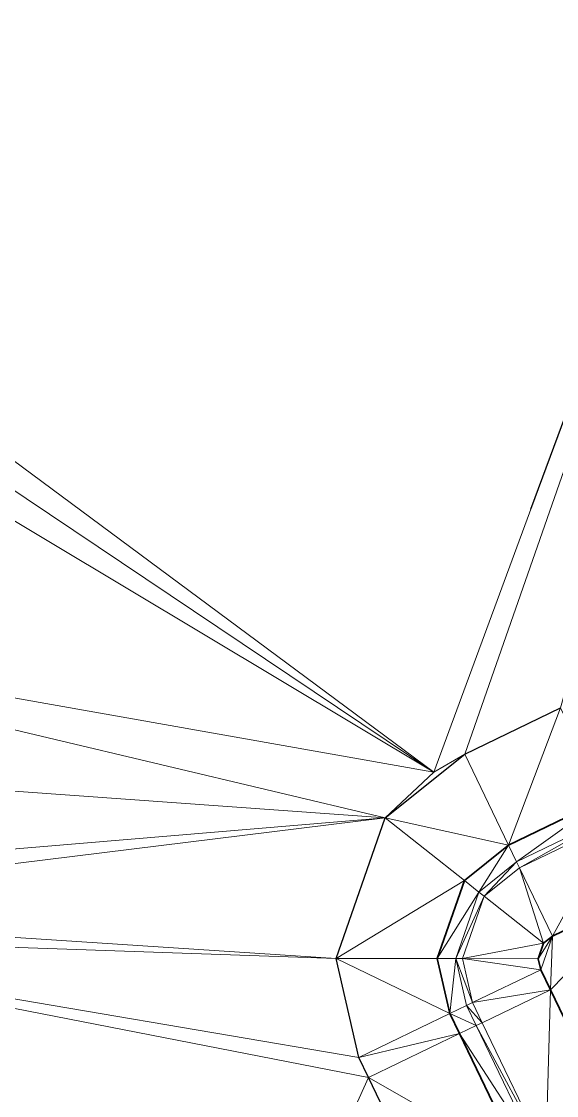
# Model space of a CAD drawing. Header units: metres. Extents: x 246428 to 246884, y 7418966 to 7419490.
# Drawn here: x 246556.72 to 246559.9, y 7419364.31 to 7419370.69 of the extents above; entities that cross this region are included whole.
import ezdxf

# ---------------------------------------------------------------- set-up
doc = ezdxf.new("R2010")
doc.units = ezdxf.units.M
doc.linetypes.add('blank name', pattern=[0])
doc.linetypes.add('HIDDEN', pattern=[9.525, 6.35, -3.175])
doc.layers.add('_12D_UNMAPPED', color=7, linetype='Continuous')
doc.layers.add('BATTER', color=250, linetype='HIDDEN', lineweight=25)
doc.layers.add('GRADELINES', color=250, linetype='HIDDEN', lineweight=25)
for name, color, linetype, lineweight, true_color in [('KERB_BACK', 7, 'Continuous', 35, 0x5fd2ff), ('KERB_LINE', 7, 'Continuous', 18, 0xb9b9b9), ('KERB_LIP', 7, 'Continuous', 35, 0x5fd2ff), ('KERB_TOP', 7, 'Continuous', 18, 0xb9b9b9)]:
    doc.layers.add(name, color=color, linetype=linetype, lineweight=lineweight, true_color=true_color)

msp = doc.modelspace()

# ---------------------------------------------------------------- linework, layer by layer
at = {"layer": '_12D_UNMAPPED', "color": 3, "linetype": 'blank name', "lineweight": 0}
for points in [[(246553.4071, 7419370.4994, 30.7279), (246561.9416, 7419373.7454, 31.8555), (246559.1698, 7419366.228, 31.6964)], [(246553.4071, 7419370.4994, 30.7279), (246553.4835, 7419370.8345, 30.7532), (246561.9416, 7419373.7454, 31.8555)], [(246559.3535, 7419366.3351, 31.6975), (246559.1698, 7419366.228, 31.6964), (246561.9416, 7419373.7454, 31.8555)], [(246559.9227, 7419366.6097, 31.7189), (246559.3535, 7419366.3351, 31.6975), (246561.9416, 7419373.7454, 31.8555)], [(246553.3243, 7419370.1505, 30.7018), (246553.4071, 7419370.4994, 30.7279), (246559.1698, 7419366.228, 31.6964)], [(246553.2344, 7419369.7833, 30.6745), (246553.3243, 7419370.1505, 30.7018), (246559.1698, 7419366.228, 31.6964)], [(246553.5401, 7419367.2244, 30.4902), (246553.2344, 7419369.7833, 30.6745), (246559.1698, 7419366.228, 31.6964)], [(246553.9486, 7419366.3111, 30.4753), (246553.5401, 7419367.2244, 30.4902), (246558.8803, 7419365.9557, 31.6952)], [(246558.8803, 7419365.9557, 31.6952), (246553.5401, 7419367.2244, 30.4902), (246559.1698, 7419366.228, 31.6964)], [(246559.6141, 7419365.7947, 31.7035), (246559.3535, 7419366.3351, 31.6975), (246559.9227, 7419366.6097, 31.7189)], [(246560.1834, 7419366.0692, 31.7249), (246559.6141, 7419365.7947, 31.7035), (246559.9227, 7419366.6097, 31.7189)], [(246554.28, 7419365.5703, 30.4998), (246553.9486, 7419366.3111, 30.4753), (246558.8803, 7419365.9557, 31.6952)], [(246559.3535, 7419366.3351, 31.6975), (246559.6141, 7419365.7947, 31.7035), (246558.8803, 7419365.9557, 31.6952)], [(246559.3535, 7419366.3351, 31.6975), (246558.8803, 7419365.9557, 31.6952), (246559.1698, 7419366.228, 31.6964)], [(246559.6619, 7419365.6956, 31.7035), (246559.6141, 7419365.7947, 31.7035), (246560.1834, 7419366.0692, 31.7249)], [(246560.2312, 7419365.9702, 31.7249), (246559.6619, 7419365.6956, 31.7035), (246560.1834, 7419366.0692, 31.7249)], [(246554.3571, 7419365.3979, 30.5031), (246554.28, 7419365.5703, 30.4998), (246558.8803, 7419365.9557, 31.6952)], [(246558.5899, 7419365.1214, 31.6918), (246554.3571, 7419365.3979, 30.5031), (246558.8803, 7419365.9557, 31.6952)], [(246559.3512, 7419365.5839, 31.7012), (246558.5899, 7419365.1214, 31.6918), (246558.8803, 7419365.9557, 31.6952)], [(246559.6141, 7419365.7947, 31.7035), (246559.3512, 7419365.5839, 31.7012), (246558.8803, 7419365.9557, 31.6952)], [(246559.6792, 7419365.6596, 31.5535), (246559.6619, 7419365.6956, 31.7035), (246560.2312, 7419365.9702, 31.7249)], [(246560.2485, 7419365.9341, 31.5749), (246559.6792, 7419365.6596, 31.5535), (246560.2312, 7419365.9702, 31.7249)], [(246559.8747, 7419365.2543, 31.5785), (246559.6792, 7419365.6596, 31.5535), (246560.2485, 7419365.9341, 31.5749)], [(246560.444, 7419365.5288, 31.5999), (246559.8747, 7419365.2543, 31.5785), (246560.2485, 7419365.9341, 31.5749)], [(246559.4376, 7419365.5157, 31.7012), (246559.3512, 7419365.5839, 31.7012), (246559.6141, 7419365.7947, 31.7035)], [(246559.6619, 7419365.6956, 31.7035), (246559.4376, 7419365.5157, 31.7012), (246559.6141, 7419365.7947, 31.7035)], [(246559.469, 7419365.491, 31.5512), (246559.4376, 7419365.5157, 31.7012), (246559.6619, 7419365.6956, 31.7035)], [(246559.6792, 7419365.6596, 31.5535), (246559.469, 7419365.491, 31.5512), (246559.6619, 7419365.6956, 31.7035)], [(246559.8221, 7419365.2121, 31.5762), (246559.469, 7419365.491, 31.5512), (246559.6792, 7419365.6596, 31.5535)], [(246559.8747, 7419365.2543, 31.5785), (246559.8221, 7419365.2121, 31.5762), (246559.6792, 7419365.6596, 31.5535)], [(246559.3512, 7419365.5839, 31.7012), (246559.1899, 7419365.1204, 31.6978), (246558.5899, 7419365.1214, 31.6918)], [(246559.4376, 7419365.5157, 31.7012), (246559.1899, 7419365.1204, 31.6978), (246559.3512, 7419365.5839, 31.7012)], [(246559.4376, 7419365.5157, 31.7012), (246559.2999, 7419365.1202, 31.6978), (246559.1899, 7419365.1204, 31.6978)], [(246559.469, 7419365.491, 31.5512), (246559.2999, 7419365.1202, 31.6978), (246559.4376, 7419365.5157, 31.7012)], [(246559.469, 7419365.491, 31.5512), (246559.3399, 7419365.1201, 31.5478), (246559.2999, 7419365.1202, 31.6978)], [(246559.8221, 7419365.2121, 31.5762), (246559.3399, 7419365.1201, 31.5478), (246559.469, 7419365.491, 31.5512)], [(246559.8622, 7419364.9348, 31.566), (246559.8747, 7419365.2543, 31.5785), (246560.444, 7419365.5288, 31.5999)], [(246560.2406, 7419364.1502, 31.5364), (246559.8622, 7419364.9348, 31.566), (246560.444, 7419365.5288, 31.5999)], [(246554.416, 7419365.2662, 30.5056), (246554.3571, 7419365.3979, 30.5031), (246558.5899, 7419365.1214, 31.6918)], [(246554.416, 7419365.2662, 30.5056), (246558.7814, 7419364.4135, 31.685), (246556.6652, 7419359.7262, 31.0538)], [(246558.7814, 7419364.4135, 31.685), (246554.416, 7419365.2662, 30.5056), (246558.7239, 7419364.5327, 31.6895)], [(246558.7239, 7419364.5327, 31.6895), (246554.416, 7419365.2662, 30.5056), (246558.5899, 7419365.1214, 31.6918)], [(246559.8048, 7419365.054, 31.5705), (246559.7899, 7419365.1194, 31.5728), (246559.8747, 7419365.2543, 31.5785)], [(246559.7899, 7419365.1194, 31.5728), (246559.8221, 7419365.2121, 31.5762), (246559.8747, 7419365.2543, 31.5785)], [(246559.8622, 7419364.9348, 31.566), (246559.8048, 7419365.054, 31.5705), (246559.8747, 7419365.2543, 31.5785)], [(246559.8221, 7419365.2121, 31.5762), (246559.7899, 7419365.1194, 31.5728), (246559.3399, 7419365.1201, 31.5478)], [(246559.1899, 7419365.1204, 31.6978), (246559.2643, 7419364.7934, 31.6955), (246558.5899, 7419365.1214, 31.6918)], [(246559.2643, 7419364.7934, 31.6955), (246558.7239, 7419364.5327, 31.6895), (246558.5899, 7419365.1214, 31.6918)], [(246559.2999, 7419365.1202, 31.6978), (246559.2643, 7419364.7934, 31.6955), (246559.1899, 7419365.1204, 31.6978)], [(246559.2999, 7419365.1202, 31.6978), (246559.3634, 7419364.8411, 31.6955), (246559.2643, 7419364.7934, 31.6955)], [(246559.3399, 7419365.1201, 31.5478), (246559.3994, 7419364.8585, 31.5455), (246559.2999, 7419365.1202, 31.6978)], [(246559.3994, 7419364.8585, 31.5455), (246559.3634, 7419364.8411, 31.6955), (246559.2999, 7419365.1202, 31.6978)], [(246559.7899, 7419365.1194, 31.5728), (246559.8048, 7419365.054, 31.5705), (246559.3399, 7419365.1201, 31.5478)], [(246559.8048, 7419365.054, 31.5705), (246559.3994, 7419364.8585, 31.5455), (246559.3399, 7419365.1201, 31.5478)], [(246559.8048, 7419365.054, 31.5705), (246559.8622, 7419364.9348, 31.566), (246559.3994, 7419364.8585, 31.5455)], [(246559.8622, 7419364.9348, 31.566), (246559.4569, 7419364.7393, 31.541), (246559.3994, 7419364.8585, 31.5455)], [(246559.8622, 7419364.9348, 31.566), (246559.8353, 7419363.9547, 31.5114), (246559.4569, 7419364.7393, 31.541)], [(246559.8622, 7419364.9348, 31.566), (246560.2406, 7419364.1502, 31.5364), (246559.8353, 7419363.9547, 31.5114)], [(246559.3634, 7419364.8411, 31.6955), (246559.4209, 7419364.7219, 31.691), (246559.2643, 7419364.7934, 31.6955)], [(246559.3994, 7419364.8585, 31.5455), (246559.4569, 7419364.7393, 31.541), (246559.3634, 7419364.8411, 31.6955)], [(246559.4569, 7419364.7393, 31.541), (246559.4209, 7419364.7219, 31.691), (246559.3634, 7419364.8411, 31.6955)], [(246559.2643, 7419364.7934, 31.6955), (246559.3218, 7419364.6742, 31.691), (246558.7239, 7419364.5327, 31.6895)], [(246559.4209, 7419364.7219, 31.691), (246559.3218, 7419364.6742, 31.691), (246559.2643, 7419364.7934, 31.6955)], [(246559.4209, 7419364.7219, 31.691), (246559.7992, 7419363.9374, 31.6614), (246559.3218, 7419364.6742, 31.691)], [(246559.4569, 7419364.7393, 31.541), (246559.8353, 7419363.9547, 31.5114), (246559.4209, 7419364.7219, 31.691)], [(246559.8353, 7419363.9547, 31.5114), (246559.7992, 7419363.9374, 31.6614), (246559.4209, 7419364.7219, 31.691)], [(246559.3218, 7419364.6742, 31.691), (246558.7814, 7419364.4135, 31.685), (246558.7239, 7419364.5327, 31.6895)], [(246559.3218, 7419364.6742, 31.691), (246559.7002, 7419363.8896, 31.6614), (246558.7814, 7419364.4135, 31.685)], [(246559.7992, 7419363.9374, 31.6614), (246559.7002, 7419363.8896, 31.6614), (246559.3218, 7419364.6742, 31.691)], [(246558.7814, 7419364.4135, 31.685), (246559.1597, 7419363.629, 31.6554), (246556.6652, 7419359.7262, 31.0538)], [(246559.7002, 7419363.8896, 31.6614), (246559.1597, 7419363.629, 31.6554), (246558.7814, 7419364.4135, 31.685)]]:
    msp.add_3dface(points, dxfattribs=at)
at = {"layer": 'BATTER'}
msp.add_polyline3d([(246559.1597, 7419363.629, 31.6554), (246558.7814, 7419364.4135, 31.685), (246558.7239, 7419364.5327, 31.6895), (246558.5899, 7419365.1214, 31.6918), (246558.8803, 7419365.9557, 31.6952), (246559.3535, 7419366.3351, 31.6975), (246559.9227, 7419366.6097, 31.7189)], dxfattribs=at)
at = {"layer": 'GRADELINES'}
msp.add_polyline3d([(246561.9416, 7419373.7454, 31.8555), (246559.1698, 7419366.228, 31.6964)], dxfattribs=at)
at = {"layer": 'KERB_BACK'}
msp.add_polyline3d([(246559.7002, 7419363.8896, 31.6614), (246559.3218, 7419364.6742, 31.691), (246559.2643, 7419364.7934, 31.6955), (246559.1899, 7419365.1204, 31.6978), (246559.3512, 7419365.5839, 31.7012), (246559.6141, 7419365.7947, 31.7035), (246560.1834, 7419366.0692, 31.7249)], dxfattribs=at)
at = {"layer": 'KERB_LINE'}
msp.add_polyline3d([(246559.8353, 7419363.9547, 31.5114), (246559.4569, 7419364.7393, 31.541), (246559.3994, 7419364.8585, 31.5455), (246559.3399, 7419365.1201, 31.5478), (246559.469, 7419365.491, 31.5512), (246559.6792, 7419365.6596, 31.5535), (246560.2485, 7419365.9341, 31.5749)], dxfattribs=at)
at = {"layer": 'KERB_LIP'}
msp.add_polyline3d([(246560.2406, 7419364.1502, 31.5364), (246559.8622, 7419364.9348, 31.566), (246559.8048, 7419365.054, 31.5705), (246559.7899, 7419365.1194, 31.5728), (246559.8221, 7419365.2121, 31.5762), (246559.8747, 7419365.2543, 31.5785), (246560.444, 7419365.5288, 31.5999)], dxfattribs=at)
at = {"layer": 'KERB_TOP'}
msp.add_polyline3d([(246559.7992, 7419363.9374, 31.6614), (246559.4209, 7419364.7219, 31.691), (246559.3634, 7419364.8411, 31.6955), (246559.2999, 7419365.1202, 31.6978), (246559.4376, 7419365.5157, 31.7012), (246559.6619, 7419365.6956, 31.7035), (246560.2312, 7419365.9702, 31.7249)], dxfattribs=at)

doc.saveas('drawing.dxf')
